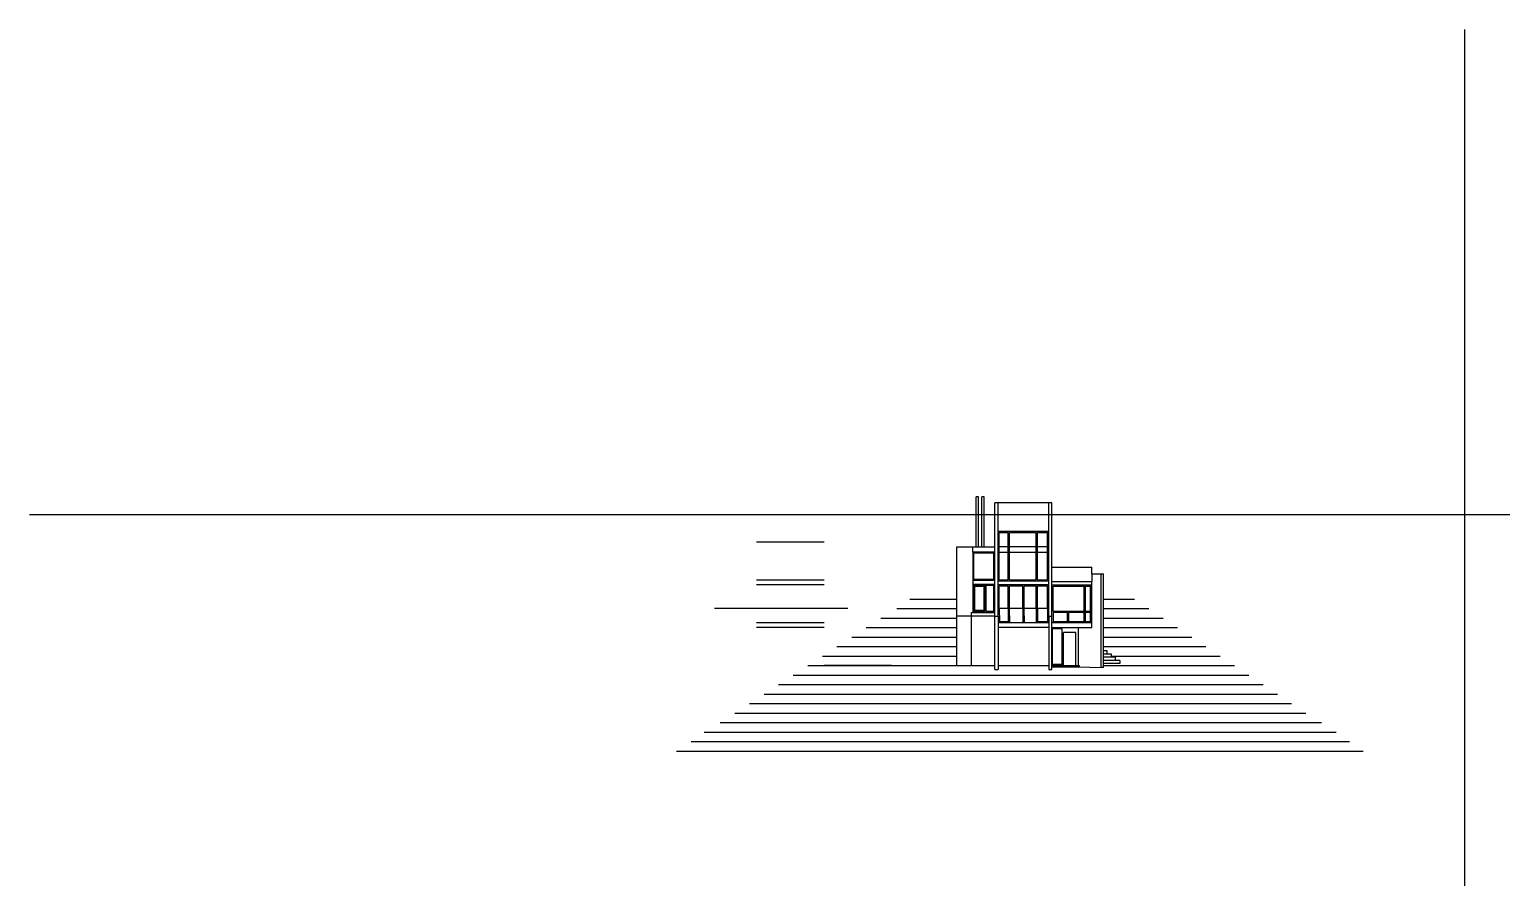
# Model space of a CAD drawing. Header units: inches. Extents: x -16659 to 2747, y 141 to 7454.
# Drawn here: x -16659 to -12938, y 3150 to 5293 of the extents above; entities that cross this region are included whole.
import ezdxf

# ---------------------------------------------------------------- set-up
doc = ezdxf.new("R2010")
doc.units = ezdxf.units.IN
doc.header["$LTSCALE"] = 0.5
doc.header["$MEASUREMENT"] = 0
for name, color, linetype in [('A-Elev-North', 7, 'Continuous'), ('A-Elev-South', 7, 'Continuous'), ('A-glazing', 252, 'Continuous'), ('A-walls', 7, 'Continuous')]:
    doc.layers.add(name, color=color, linetype=linetype)

msp = doc.modelspace()

# ---------------------------------------------------------------- linework, layer by layer
at = {"layer": 'A-Elev-North', "color": 253}
for p, q in [((-14314.6, 3985.3, -5147.6), (-14218.6, 3985.3, -5147.6)), ((-14274.6, 3972.3, 133814.9), (-14274.6, 3819.3, 1569.1)), ((-14278.6, 3819.3, 63803.7), (-14278.6, 3685.9, -51451.2)), ((-13973.5, 3793.3, -10295.1), (-14025.8, 3793.3, -10295.1)), ((-14048.8, 3688.3, -51475.7), (-14072.8, 3688.3, -51475.7))]:
    msp.add_line(p, q, dxfattribs=at)
at = {"layer": 'A-Elev-North', "color": 252}
for p, q in [((-14218.6, 3972.3, 133814.9), (-14274.6, 3972.3, 133814.9)), ((-14221.6, 3969.3, 133814.9), (-14271.6, 3969.3, 133814.9)), ((-14221.6, 3903.3, -25734.8), (-14271.6, 3903.3, -25734.8)), ((-14271.6, 3888.3, 12), (-14244.1, 3888.3, 12)), ((-14269.6, 3886.3, 12), (-14246.1, 3886.3, 12)), ((-14241.1, 3888.3, 12), (-14221.6, 3888.3, 12)), ((-14071.1, 3822.3, -15011.7), (-14071.1, 3886.3, -15374.6)), ((-13991.5, 3822.3, -14560.7), (-13991.5, 3886.3, -14923.7)), ((-13989.4, 3822.3, -14548.7), (-13989.4, 3886.3, -14911.7)), ((-13975.6, 3822.3, -14470.5), (-13975.6, 3886.3, -14833.5)), ((-14278.6, 3819.3), (-14218.6, 3819.3)), ((-14244.1, 3822.3), (-14271.6, 3822.3)), ((-14246.1, 3824.3), (-14269.6, 3824.3)), ((-14221.6, 3822.3), (-14241.1, 3822.3)), ((-14071.1, 3819.3), (-14071.1, 3796.3)), ((-14034, 3796.3, -14653.9), (-14034, 3819.3, -14784.3)), ((-14031.9, 3796.3, -14641.9), (-14031.9, 3819.3, -14772.3)), ((-13991.5, 3796.3, -14413.3), (-13991.5, 3819.3, -14543.7)), ((-13989.4, 3796.3, -14401.2), (-13989.4, 3819.3, -14531.7)), ((-13975.6, 3796.3, -14323), (-13975.6, 3819.3, -14453.5))]:
    msp.add_line(p, q, dxfattribs=at)
at = {"layer": 'A-Elev-North', "color": 7}
for p, q in [((-14074.6, 3934.3), (-13973.5, 3934.3)), ((-13973.5, 3917.3, -10295.1), (-13973.5, 3934.3, -10295.1)), ((-13973.5, 3917.3), (-13944.5, 3917.3)), ((-14218.6, 3810.3), (-14210.6, 3810.3)), ((-14210.6, 3810.3), (-14210.6, 3675.3)), ((-14082.6, 3810.3), (-14074.6, 3810.3)), ((-14082.6, 3810.3), (-14082.6, 3675.3)), ((-14007.5, 3682.3, -51475.7), (-13950.1, 3680.3, -36033))]:
    msp.add_line(p, q, dxfattribs=at)
at = {"layer": 'A-Elev-North', "color": 251}
for p, q in [((-13973.5, 3917.3), (-13973.5, 3898.3)), ((-13992.6, 3822.3, -14323), (-13992.6, 3886.3, -14323)), ((-13976.7, 3822.3, -14323), (-13976.7, 3886.3, -14323)), ((-14035, 3796.3), (-14035, 3819.3)), ((-13992.6, 3796.3), (-13992.6, 3819.3)), ((-13976.7, 3796.3, -14323), (-13976.7, 3819.3, -14323))]:
    msp.add_line(p, q, dxfattribs=at)
at = {"layer": 'A-Elev-North', "color": 250}
for p, q in [((-14207.6, 3829.3), (-14207.4, 3796.3)), ((-14185.1, 3796.3), (-14207.4, 3796.3)), ((-14185.3, 3829.3), (-14185.1, 3796.3)), ((-14182.3, 3829.3), (-14182.1, 3793.3)), ((-14148.3, 3829.3), (-14148.1, 3793.3)), ((-14145.3, 3829.3), (-14145.1, 3793.3)), ((-14114.3, 3829.3, -25737.8), (-14114.1, 3793.3, -25737.8)), ((-14111.3, 3829.3, -25737.8), (-14111.1, 3796.3, -25737.8)), ((-14085.6, 3796.3), (-14111.1, 3796.3, -25737.8)), ((-14085.8, 3829.3), (-14085.6, 3796.3))]:
    msp.add_line(p, q, dxfattribs=at)
at = {"layer": 'A-Elev-South', "color": 7}
for p, q in [((-13031.8, 5293.3, -5147.6), (-13031.8, 710, -5147.6)), ((-14218.6, 3675.3), (-14218.6, 4096.4)), ((-14074.6, 3675.3), (-14074.6, 4096.4)), ((-14218.6, 3916.3, -5147.6), (-14218.6, 4093, -5147.6)), ((-13944.5, 3680.3, -36033), (-13944.5, 3917.3, -10295.1)), ((-14218.6, 3675.3), (-14210.6, 3675.3)), ((-14082.6, 3675.3), (-14074.6, 3675.3)), ((-13944.5, 3680.3, -36033), (-13950.1, 3680.3, -36033))]:
    msp.add_line(p, q, dxfattribs=at)
at = {"layer": 'A-Elev-South', "color": 253}
for p, q in [((-14266.4, 3985.3, -5147.6), (-14266.4, 4112.1)), ((-14260.4, 4112.1), (-14266.4, 4112.1)), ((-14260.4, 3985.3, -5147.6), (-14260.4, 4112.1)), ((-14251.4, 3985.3, -5147.6), (-14251.4, 4112.1)), ((-14245.4, 4112.1), (-14251.4, 4112.1)), ((-14245.4, 3985.3, -5147.6), (-14245.4, 4112.1)), ((-14210.6, 3810.3), (-14210.6, 4096.4)), ((-14082.6, 3810.3), (-14082.6, 4096.4)), ((-14314.6, 3685.9, 940.2), (-14314.6, 3985.3, -5147.6)), ((-13950.1, 3680.3, -36033), (-13950.1, 3917.3, -10295.1)), ((-14218.6, 3900.3), (-14274.6, 3900.3)), ((-14274.6, 3891.3), (-14218.6, 3891.3)), ((-14082.6, 3898.9, 108080.1), (-14210.6, 3898.9, 108080.1)), ((-14082.6, 3889.9, 108080.1), (-14210.6, 3889.9, 108080.1)), ((-14082.6, 3829.3), (-14210.6, 3829.3)), ((-14082.6, 3793.3), (-14210.6, 3793.3)), ((-14082.6, 3781.3), (-14210.6, 3781.3)), ((-13973.5, 3793.3), (-14074.6, 3793.3)), ((-14314.6, 3685.9), (-14218.6, 3685.9))]:
    msp.add_line(p, q, dxfattribs=at)
at = {"layer": 'A-Elev-South', "color": 252}
for p, q in [((-14207.6, 3901.9, 108068.1), (-14207.6, 4021.9, 82330.3)), ((-14185.1, 3901.9, 108068.1), (-14185.1, 4021.9, 82330.3)), ((-14182.1, 3901.9, 108068.1), (-14182.1, 4021.9, 82330.3)), ((-14114.1, 3901.9, 82330.3), (-14114.1, 4021.9, 56592.4)), ((-14111.1, 3901.9, 82330.3), (-14111.1, 4021.9, 56592.4)), ((-14085.6, 3901.9, 105433.4), (-14085.6, 4021.9, 82330.3)), ((-14274.6, 3972.3, 133814.9), (-14274.6, 3985.3, 28729)), ((-14271.6, 3903.3, -25734.8), (-14271.6, 3969.3, 133814.9)), ((-14221.6, 3903.3, -25734.8), (-14221.6, 3969.3, 133814.9)), ((-14271.6, 3822.3, -18916.5), (-14271.6, 3888.3, 12)), ((-14269.6, 3824.3, -20013), (-14269.6, 3886.3, 12)), ((-14246.1, 3824.3, -20013), (-14246.1, 3886.3, 12)), ((-14244.1, 3822.3, -18916.5), (-14244.1, 3888.3, 12)), ((-14241.1, 3822.3, -230206.2), (-14241.1, 3888.3, -60921)), ((-14221.6, 3822.3, -230206.2), (-14221.6, 3888.3, -60921)), ((-14207.6, 3829.3, -95367.7), (-14207.6, 3886.9, 67202.8)), ((-14185.1, 3829.3, -95367.7), (-14185.1, 3886.9, 67202.8)), ((-14182.1, 3829.3, -95367.7), (-14182.1, 3886.9, 67202.8)), ((-14148.1, 3829.3, -95367.7), (-14148.1, 3886.9, 67202.8)), ((-14145.1, 3829.3, -80231.3), (-14145.1, 3886.9, 82339.3)), ((-14114.1, 3829.3, -121105.5), (-14114.1, 3886.9, 41465)), ((-14111.1, 3829.3, -121105.5), (-14111.1, 3886.9, 41465)), ((-14085.6, 3829.3, -95367.7), (-14085.6, 3886.9, 63987)), ((-14218.6, 3810.3), (-14314.6, 3810.3)), ((-13991.5, 3822.3), (-14071.1, 3822.3)), ((-14034, 3819.3), (-14071.1, 3819.3)), ((-14034, 3796.3), (-14071.1, 3796.3)), ((-13991.5, 3819.3), (-14031.9, 3819.3)), ((-13991.5, 3796.3), (-14031.9, 3796.3)), ((-13975.6, 3822.3), (-13989.4, 3822.3)), ((-13975.6, 3819.3), (-13989.4, 3819.3)), ((-13975.6, 3796.3), (-13989.4, 3796.3)), ((-14544.2, 3781.3, -15442.7), (-14314.6, 3781.3, -15442.7)), ((-14048.8, 3778.3, -51475.7), (-14072.8, 3778.3, -51475.7)), ((-14013.8, 3769.3, -51475.7), (-14045.5, 3769.3, -51475.7)), ((-13944.5, 3781.3, -15442.7), (-13757.3, 3781.3, -15442.7)), ((-14728.5, 3661.3, -15442.7), (-13576.8, 3661.3, -15442.7)), ((-14912.8, 3541.3, -10295.1), (-13393.3, 3541.3, -10295.1))]:
    msp.add_line(p, q, dxfattribs=at)
at = {"layer": 'A-Elev-South', "color": 2, "ltscale": 0.1}
for p, q in [((-14650.5, 3997.6, -51475.7), (-14821, 3997.6, -51475.7)), ((-14650.5, 3901.6, -51475.7), (-14821, 3901.6, -51475.7)), ((-14650.5, 3889.6, -51475.7), (-14821, 3889.6, -51475.7)), ((-14650.5, 3793.6, -51475.7), (-14821, 3793.6, -51475.7)), ((-14650.5, 3781.6, -51475.7), (-14821, 3781.6, -51475.7)), ((-14480, 3685.3, -51475.7), (-14650.5, 3685.3, -51475.7))]:
    msp.add_line(p, q, dxfattribs=at)
at = {"layer": 'A-Elev-South', "color": 126}
for p, q in [((-14433.6, 3853.3, -15442.7), (-14314.6, 3853.3, -15442.7)), ((-13944.5, 3853.3, -15442.7), (-13865.6, 3853.3, -15442.7)), ((-14507.3, 3805.3, -15442.7), (-14314.6, 3805.3, -15442.7)), ((-14466.8, 3829.3, -15442.7), (-14314.6, 3829.3, -15442.7)), ((-13944.5, 3829.3, -15442.7), (-13829.5, 3829.3, -15442.7)), ((-13944.5, 3805.3, -15442.7), (-13793.4, 3805.3, -15442.7)), ((-14617.9, 3733.3, -15442.7), (-14314.6, 3733.3, -15442.7)), ((-14580.1, 3757.3, -15442.7), (-14314.6, 3757.3, -15442.7)), ((-13944.5, 3757.3, -15442.7), (-13721.2, 3757.3, -15442.7)), ((-13944.5, 3733.3, -15442.7), (-13685.1, 3733.3, -15442.7)), ((-14691.6, 3685.3, -2320.6), (-14218.6, 3685.3, -9241.7)), ((-14654.8, 3709.3, -15442.7), (-14314.6, 3709.3, -15442.7)), ((-13942.9, 3685.3, -13275.5), (-13612.9, 3685.3, -18103.7)), ((-13924, 3709.3, -15442.7), (-13649, 3709.3, -15442.7)), ((-14802.2, 3613.3), (-13504.6, 3613.3)), ((-14765.4, 3637.3, -15442.7), (-13540.7, 3637.3, -15442.7)), ((-14839.1, 3589.3), (-13468.5, 3589.3)), ((-14876, 3565.3), (-13432.4, 3565.3)), ((-14953.8, 3517.3, -10295.1), (-13355.8, 3517.3, -10295.1)), ((-15023.4, 3469.3, -10295.1), (-13288, 3469.3, -10295.1)), ((-14986.6, 3493.3, -10295.1), (-13321.9, 3493.3, -10295.1))]:
    msp.add_line(p, q, dxfattribs=at)
at = {"layer": 'A-glazing'}
for p, q in [((-14210.6, 4024.9, 56595.4), (-14082.6, 4024.9, 56595.4)), ((-14207.6, 4021.9, 56592.4), (-14185.1, 4021.9, 56592.4)), ((-14182.1, 4021.9, 56592.4), (-14114.1, 4021.9, 30854.6)), ((-14111.1, 4021.9, 56592.4), (-14085.6, 4021.9, 56592.4)), ((-14207.6, 3901.9, 82330.3), (-14185.1, 3901.9, 82330.3)), ((-14207.6, 3886.9, 82339.3), (-14185.1, 3886.9, 82339.3)), ((-14182.1, 3901.9, 82330.3), (-14114.1, 3901.9, 56592.4)), ((-14182.1, 3886.9, 82339.3), (-14148.1, 3886.9, 82339.3)), ((-14145.1, 3886.9, 82339.3), (-14114.1, 3886.9, 56601.4)), ((-14111.1, 3901.9, 56592.4), (-14085.6, 3901.9, 82330.3)), ((-14111.1, 3886.9, 56601.4), (-14085.6, 3886.9, 82339.3)), ((-14074.6, 3889.3, -25737.8), (-13973.5, 3889.3, -25737.8)), ((-14071.1, 3886.3, -25737.8), (-13991.5, 3886.3, -25737.8)), ((-14071.1, 3886.3, -25737.8), (-13991.5, 3886.3, -25737.8)), ((-13989.4, 3886.3, -25737.8), (-13975.6, 3886.3, -25737.8)), ((-13989.4, 3886.3, -25737.8), (-13975.6, 3886.3, -25737.8))]:
    msp.add_line(p, q, dxfattribs=at)
at = {"layer": 'A-glazing', "color": 7}
for p, q in [((-14074.6, 3937.3, -25737.8), (-14074.6, 3937.3, -25737.8)), ((-14210.6, 3685.3, -25737.8), (-14082.6, 3685.3, -25737.8)), ((-14074.6, 3685.3, -25737.8), (-14006, 3685.3, -52051)), ((-14074.6, 3682.3, -25737.8), (-14007.5, 3682.3, -51475.7))]:
    msp.add_line(p, q, dxfattribs=at)
at = {"layer": 'A-glazing', "color": 253}
for p, q in [((-14074.6, 3898.3, -15442.7), (-13973.5, 3898.3, -15442.7)), ((-14074.6, 3781.3, -10295.1), (-13973.5, 3781.3, -10295.1)), ((-14072.8, 3688.3, -51475.7), (-14072.8, 3778.3, -51475.7)), ((-14048.8, 3688.3, -51475.7), (-14048.8, 3778.3, -51475.7)), ((-14045.5, 3685.3, -51475.7), (-14045.5, 3769.3, -51475.7)), ((-14013.8, 3685.3, -51475.7), (-14013.8, 3769.3, -51475.7))]:
    msp.add_line(p, q, dxfattribs=at)
at = {"layer": 'A-glazing', "color": 251}
for p, q in [((-13973.5, 3781.3), (-13973.5, 3898.3)), ((-14007.5, 3685.3, -25737.8), (-14007.5, 3781.3, -25737.8))]:
    msp.add_line(p, q, dxfattribs=at)
at = {"layer": 'A-glazing', "color": 252}
for p, q in [((-13934.6, 3722.3, 10295.1), (-13944.5, 3722.3, 10295.1)), ((-13934.6, 3714.3, 10295.1), (-13934.6, 3722.3, 10295.1)), ((-13934.6, 3714.3, -5147.6), (-13944.5, 3714.3, -5147.6)), ((-13924, 3706.3, -10295.1), (-13944.5, 3706.3, -10295.1)), ((-13913.4, 3698.3, -5147.6), (-13944.5, 3698.3, -5147.6)), ((-13902.8, 3690.3, -5147.6), (-13944.5, 3690.3, -5147.6)), ((-13924, 3714.3), (-13934.6, 3714.3)), ((-13924, 3706.3, 5147.6), (-13924, 3714.3, 5147.6)), ((-13913.4, 3706.3, -5147.6), (-13924, 3706.3, -5147.6)), ((-13913.4, 3698.3), (-13913.4, 3706.3)), ((-13902.8, 3698.3, -5147.6), (-13913.4, 3698.3, -5147.6)), ((-13902.8, 3698.3, -5147.6), (-13902.8, 3690.3, -5147.6))]:
    msp.add_line(p, q, dxfattribs=at)
at = {"layer": 'A-walls'}
for p, q in [((-14210.6, 4096.4, -10295.1), (-14218.6, 4096.4, -10295.1)), ((-14082.6, 4096.4, -10295.1), (-14210.6, 4096.4, -10295.1)), ((-14074.6, 4096.4, -10295.1), (-14082.6, 4096.4, -10295.1)), ((-10767.5, 4066.4, -5147.6), (-16659.3, 4066.4, -5147.6)), ((-14082.6, 4066.4, -5147.6), (-14210.6, 4066.4, -5147.6)), ((-14210.6, 3986.3, 133814.9), (-14082.6, 3986.3, 133814.9)), ((-14210.6, 3972.3, 133814.9), (-14082.6, 3972.3, 133814.9)), ((-14590.3, 3829.3, -5147.6), (-14927.4, 3829.3, -5147.6)), ((-14006, 3685.3, -25737.8), (-14006, 3682.3, -51475.7))]:
    msp.add_line(p, q, dxfattribs=at)

doc.saveas('drawing.dxf')
